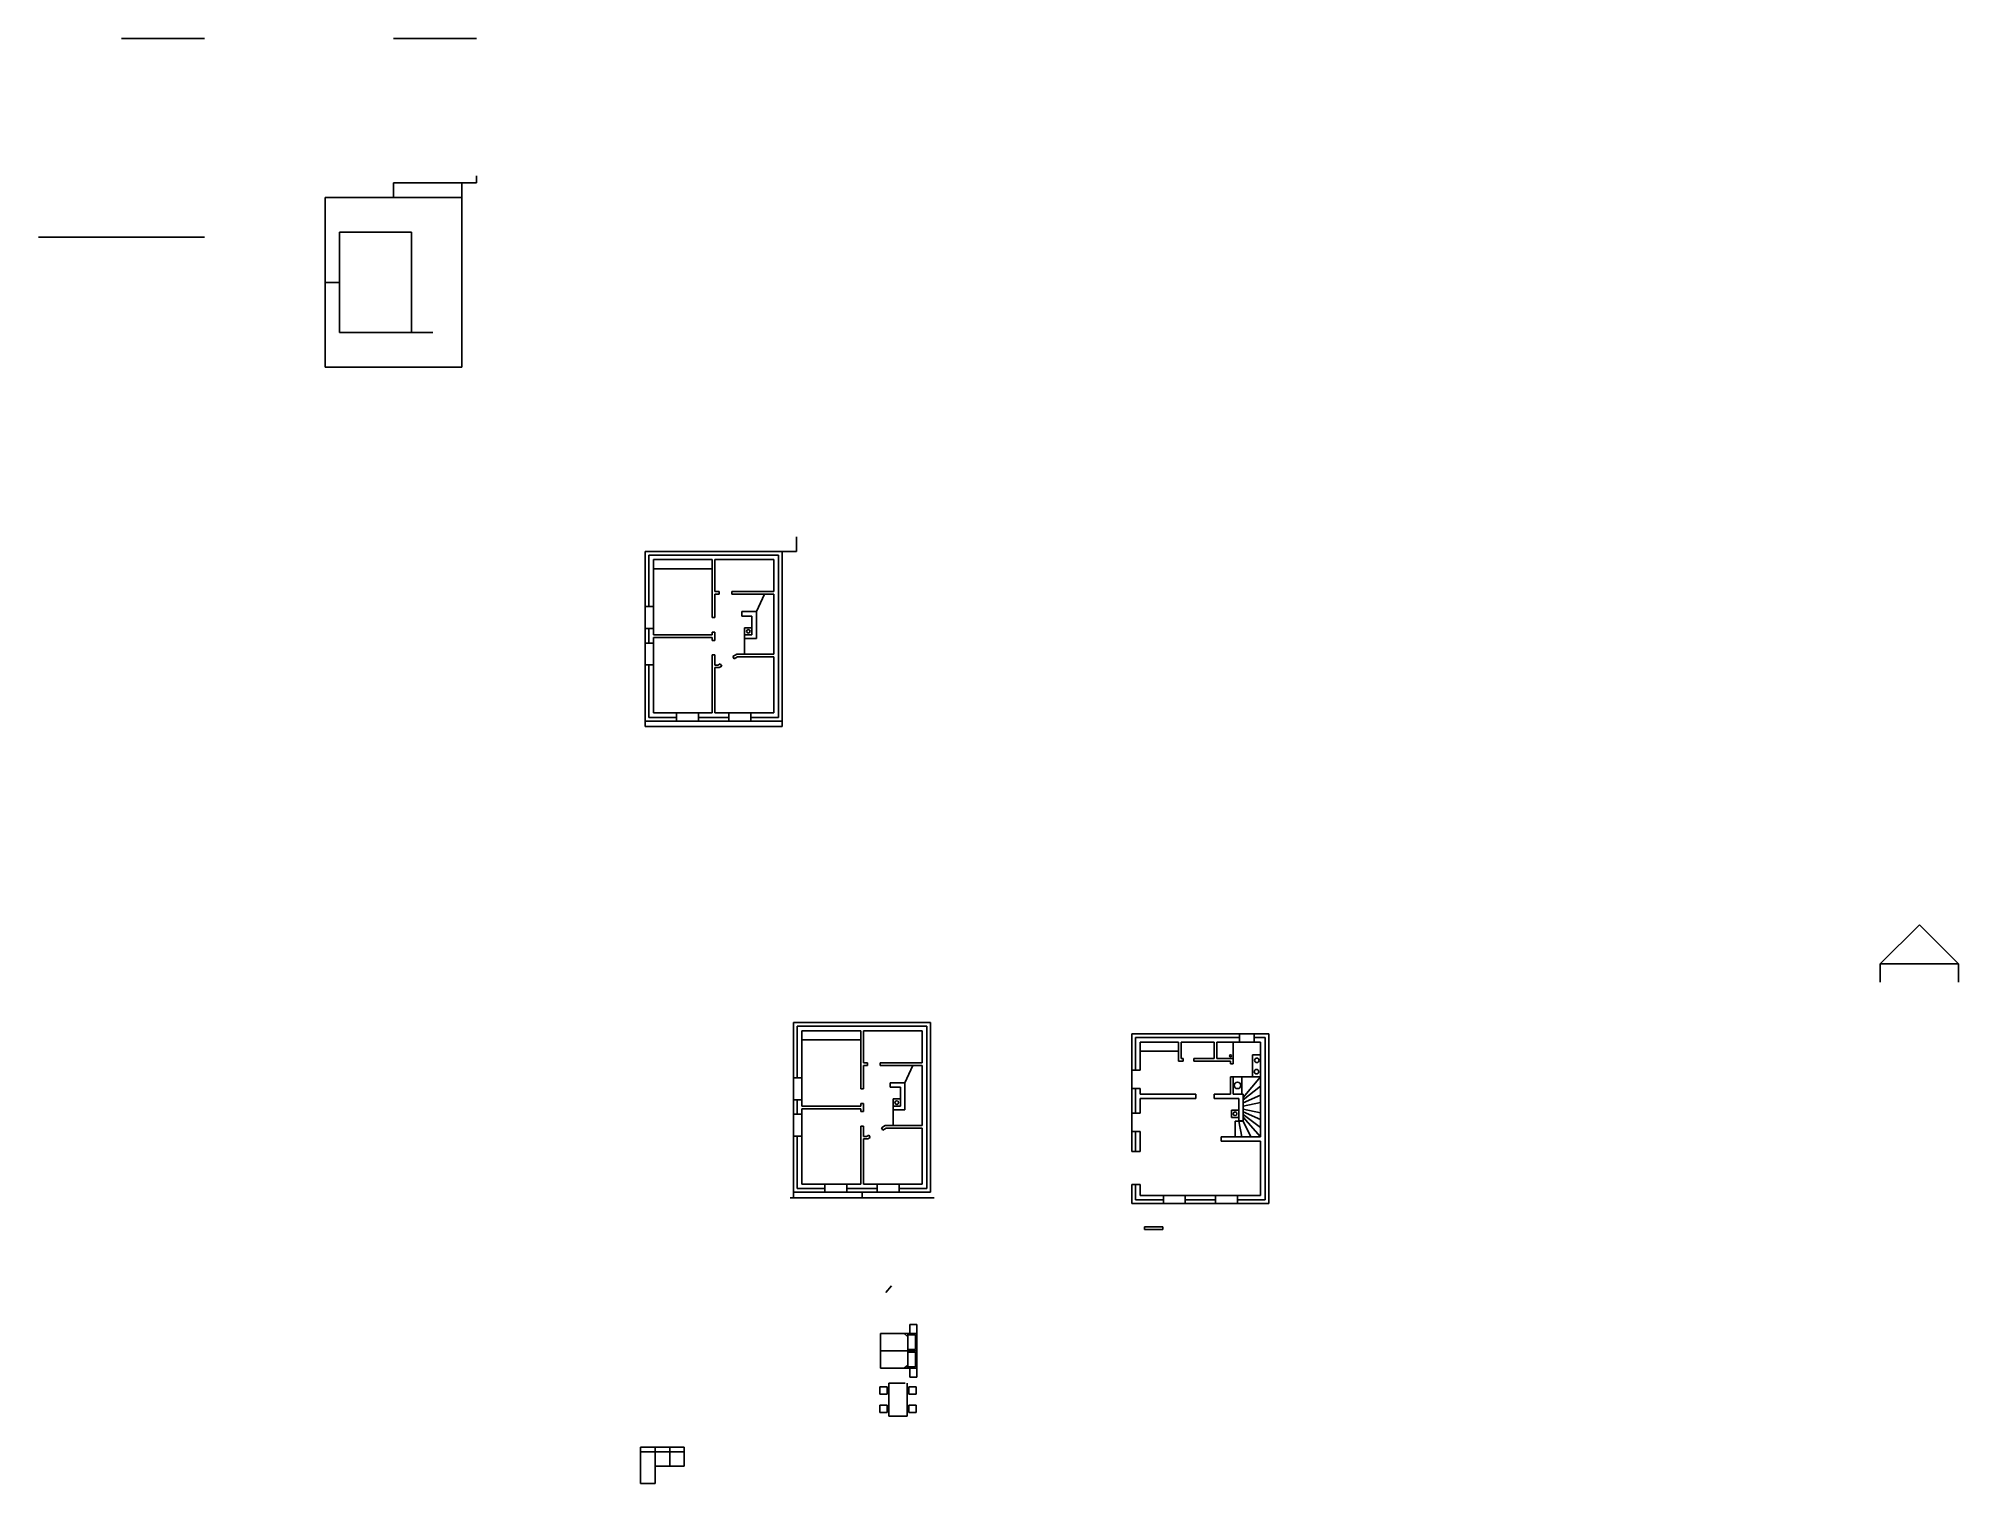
# Model space of a CAD drawing. Header units: inches. Extents: x -3358901 to -3253675, y 582363 to 661586.
import ezdxf

# ---------------------------------------------------------------- set-up
doc = ezdxf.new("R2010")
doc.units = ezdxf.units.IN
doc.header["$MEASUREMENT"] = 0

msp = doc.modelspace()

# ---------------------------------------------------------------- linework, layer by layer
at = {"extrusion": (0, -1, 6.12323e-17)}
for p, q in [((-3349801, 661586, 2975), (-3354351, 661586, 7525)), ((-3354351, 661586, 7925), (-3349801, 661586, 3375)), ((-3334895, 661586, 2975), (-3339445, 661586, 7525)), ((-3339445, 661586, 7525), (-3339445, 661586, 7925)), ((-3339445, 661586, 7925), (-3334895, 661586, 3375))]:
    msp.add_line(p, q, dxfattribs=at)
for p, q in [((-3339445, 652861, 0), (-3339445, 653661, 0)), ((-3339445, 653661, 0), (-3335695, 653661, 0)), ((-3335695, 652861, 0), (-3335695, 653661, 0)), ((-3335695, 653661, 0), (-3335695, 652861, 0)), ((-3335695, 653661, 0), (-3334895, 653661, 0)), ((-3334895, 653661, 0), (-3334895, 654061, 0)), ((-3335695, 652861, 0), (-3343195, 652861, 0)), ((-3343195, 652861, 0), (-3343195, 643561, 0)), ((-3335695, 652861, 0), (-3335695, 643561, 0)), ((-3358901, 650686, 2975), (-3349801, 650686, 2975)), ((-3342395, 645461, 0), (-3342395, 650961, 0)), ((-3342395, 650961, 0), (-3338457, 650961, 0)), ((-3338457, 650961, 0), (-3338457, 645461, 0)), ((-3343195, 648211, 0), (-3342395, 648211, 0)), ((-3342395, 648211, 0), (-3342395, 645461, 0)), ((-3342395, 645461, 0), (-3337278, 645461, 0)), ((-3335695, 643561, 0), (-3343195, 643561, 0)), ((-3325649, 630438, 0), (-3325649, 633463, 0)), ((-3325649, 624163, 0), (-3325649, 633463, 0)), ((-3324539, 633463, 0), (-3325649, 633463, 0)), ((-3323449, 633463, 0), (-3324539, 633463, 0)), ((-3318949, 633463, 0), (-3323449, 633463, 0)), ((-3321849, 633463, 0), (-3322549, 633463, 0)), ((-3320849, 633463, 0), (-3321849, 633463, 0)), ((-3320849, 633463, 0), (-3319749, 633463, 0)), ((-3318949, 633463, 0), (-3318149, 633463, 0)), ((-3318149, 624163, 0), (-3318149, 633463, 0)), ((-3318149, 633463, 2400), (-3317349, 633463, 2400)), ((-3317349, 633463, 2400), (-3317349, 634263, 2400)), ((-3325449, 633263, 0), (-3325449, 630438, 0)), ((-3324339, 633263, 0), (-3325449, 633263, 0)), ((-3325199, 630438, 0), (-3325199, 633013, 0)), ((-3325199, 633013, 0), (-3324089, 633013, 0)), ((-3321974, 632513, 0), (-3325199, 632513, 0)), ((-3324339, 633263, 0), (-3323449, 633263, 0)), ((-3321974, 633013, 0), (-3324089, 633013, 0)), ((-3323449, 633263, 0), (-3318949, 633263, 0)), ((-3321849, 633263, 0), (-3322549, 633263, 0)), ((-3321974, 630638, 0), (-3321974, 633013, 0)), ((-3321974, 633013, 0), (-3321974, 632513, 0)), ((-3320849, 633263, 0), (-3321849, 633263, 0)), ((-3321419, 633013, 0), (-3321824, 633013, 0)), ((-3321824, 631268, 0), (-3321824, 633013, 0)), ((-3321419, 633013, 0), (-3321269, 633013, 0)), ((-3318599, 633013, 0), (-3321269, 633013, 0)), ((-3319749, 633263, 0), (-3320849, 633263, 0)), ((-3318349, 633263, 0), (-3318949, 633263, 0)), ((-3318349, 633263, 0), (-3318949, 633263, 0)), ((-3318599, 633013, 0), (-3318599, 631268, 0)), ((-3318349, 624363, 0), (-3318349, 633263, 0)), ((-3325199, 630438, 0), (-3325649, 630438, 0)), ((-3325199, 631013, 0), (-3325199, 630913, 0)), ((-3325199, 630438, 0), (-3325199, 629038, 0)), ((-3321974, 630638, 0), (-3321974, 629838, 0)), ((-3321604, 631268, 0), (-3321824, 631268, 0)), ((-3321824, 630988, 0), (-3321824, 631118, 0)), ((-3321604, 631118, 0), (-3321824, 631118, 0)), ((-3321824, 630988, 0), (-3321824, 630838, 0)), ((-3321824, 630638, 0), (-3321824, 630838, 0)), ((-3321824, 630638, 0), (-3321824, 630838, 0)), ((-3321824, 629838, 0), (-3321824, 630638, 0)), ((-3321604, 631118, 0), (-3321604, 631268, 0)), ((-3320904, 631268, 0), (-3320449, 631268, 0)), ((-3320904, 631268, 0), (-3320904, 631118, 0)), ((-3320449, 631118, 0), (-3320904, 631118, 0)), ((-3320249, 631268, 0), (-3320449, 631268, 0)), ((-3320249, 631118, 0), (-3320449, 631118, 0)), ((-3320249, 631268, 0), (-3318599, 631268, 0)), ((-3320249, 631118, 0), (-3320099, 631118, 0)), ((-3320099, 631118, 0), (-3318599, 631118, 0)), ((-3318599, 631118, 0), (-3319899, 631118, 0)), ((-3319549, 630168, 0), (-3319118, 631118, 0)), ((-3318599, 631118, 0), (-3319049, 631118, 0)), ((-3318599, 631118, 0), (-3318599, 627828, 0)), ((-3321974, 629838, 0), (-3321824, 629838, 0)), ((-3320349, 630168, 0), (-3320249, 630168, 0)), ((-3320349, 629918, 0), (-3320349, 630168, 0)), ((-3320249, 629918, 0), (-3320349, 629918, 0)), ((-3320099, 630168, 0), (-3320249, 630168, 0)), ((-3320249, 629918, 0), (-3319799, 629918, 0)), ((-3320199, 628883, 0), (-3320199, 629283, 0)), ((-3320199, 629283, 0), (-3319799, 629283, 0)), ((-3320099, 630168, 0), (-3319699, 630168, 0)), ((-3319799, 628883, 0), (-3319799, 629918, 0)), ((-3319799, 629283, 0), (-3319799, 629301, 0)), ((-3319699, 630168, 0), (-3319549, 630168, 0)), ((-3319549, 628683, 0), (-3319549, 630168, 0)), ((-3325649, 629038, 0), (-3325649, 629238, 0)), ((-3325649, 629238, 0), (-3325649, 628888, 0)), ((-3325199, 629238, 0), (-3325649, 629238, 0)), ((-3325649, 628688, 0), (-3325649, 629038, 0)), ((-3325199, 628438, 0), (-3325649, 628438, 0)), ((-3325449, 628888, 0), (-3325449, 629238, 0)), ((-3325449, 629238, 0), (-3325199, 629238, 0)), ((-3325449, 629038, 0), (-3325449, 628688, 0)), ((-3325449, 628688, 0), (-3325449, 628438, 0)), ((-3325199, 629038, 0), (-3325199, 629238, 0)), ((-3325199, 629138, 0), (-3325199, 629238, 0)), ((-3325199, 628888, 0), (-3325199, 629188, 0)), ((-3325199, 629038, 0), (-3325199, 629138, 0)), ((-3325199, 629038, 0), (-3325199, 628888, 0)), ((-3325199, 628888, 0), (-3323016, 628888, 0)), ((-3321974, 628738, 0), (-3325199, 628738, 0)), ((-3325199, 628738, 0), (-3325199, 628688, 0)), ((-3325199, 628738, 0), (-3325199, 628438, 0)), ((-3325199, 628438, 0), (-3325199, 627238, 0)), ((-3323016, 628888, 0), (-3321974, 628888, 0)), ((-3321974, 628888, 0), (-3321974, 629038, 0)), ((-3321974, 629038, 0), (-3321824, 629038, 0)), ((-3321974, 628738, 0), (-3321974, 628638, 0)), ((-3321974, 628638, 0), (-3321974, 628588, 0)), ((-3321974, 628588, 0), (-3321824, 628588, 0)), ((-3321824, 628869, 0), (-3321824, 629038, 0)), ((-3321824, 628888, 0), (-3321824, 628788, 0)), ((-3321824, 628588, 0), (-3321824, 628788, 0)), ((-3319799, 628883, 0), (-3320199, 628883, 0)), ((-3320199, 628683, 0), (-3320199, 628883, 0)), ((-3319799, 628683, 0), (-3320199, 628683, 0)), ((-3320199, 628683, 0), (-3320199, 627828, 0)), ((-3319799, 628683, 0), (-3319999, 628683, 0)), ((-3319549, 628683, 0), (-3319799, 628683, 0)), ((-3325649, 624163, 0), (-3325649, 627488, 0)), ((-3325199, 627238, 0), (-3325649, 627238, 0)), ((-3325449, 627238, 0), (-3325449, 624363, 0)), ((-3325199, 627488, 0), (-3325199, 624613, 0)), ((-3321974, 627788, 0), (-3321974, 624613, 0)), ((-3321824, 627788, 0), (-3321974, 627788, 0)), ((-3321824, 627788, 0), (-3321824, 627588, 0)), ((-3321824, 627228, 0), (-3321824, 627688, 0)), ((-3321663, 627228, 0), (-3321824, 627228, 0)), ((-3321533, 627303, 0), (-3321663, 627228, 0)), ((-3321458, 627173, 0), (-3321588, 627098, 0)), ((-3321458, 627173, 0), (-3321533, 627303, 0)), ((-3320841, 627703, 0), (-3320624, 627828, 0)), ((-3320624, 627828, 0), (-3320841, 627703, 0)), ((-3320841, 627703, 0), (-3320766, 627573, 0)), ((-3320766, 627573, 0), (-3320584, 627678, 0)), ((-3320584, 627678, 0), (-3320766, 627573, 0)), ((-3320624, 627828, 0), (-3318599, 627828, 0)), ((-3320584, 627678, 0), (-3318599, 627678, 0)), ((-3318599, 627578, 0), (-3318599, 627678, 0)), ((-3318599, 624613, 0), (-3318599, 627578, 0)), ((-3321824, 624613, 0), (-3321824, 627098, 0)), ((-3321588, 627098, 0), (-3321824, 627098, 0)), ((-3318599, 624613, 0), (-3318599, 626513, 0)), ((-3318599, 625213, 0), (-3318599, 625813, 0)), ((-3325649, 624163, 0), (-3324259, 624163, 0)), ((-3319259, 624163, 0), (-3325649, 624163, 0)), ((-3325649, 624163, 600), (-3325649, 623863, 600)), ((-3325449, 624363, 0), (-3323929, 624363, 0)), ((-3325199, 624713, 0), (-3325199, 624613, 0)), ((-3325199, 624613, 0), (-3324259, 624613, 0)), ((-3325199, 624613, 0), (-3322529, 624613, 0)), ((-3324849, 624163, 0), (-3324449, 624163, 0)), ((-3324449, 624613, 0), (-3323929, 624613, 0)), ((-3324449, 624613, 0), (-3323929, 624613, 0)), ((-3324449, 624163, 0), (-3323929, 624163, 0)), ((-3323929, 624163, 0), (-3323929, 624613, 0)), ((-3322529, 624613, 0), (-3323929, 624613, 0)), ((-3321974, 624613, 0), (-3323754, 624613, 0)), ((-3321974, 624613, 0), (-3323149, 624613, 0)), ((-3321069, 624163, 0), (-3323149, 624163, 0)), ((-3322529, 624613, 0), (-3322729, 624613, 0)), ((-3322729, 624613, 0), (-3322529, 624613, 0)), ((-3322529, 624613, 0), (-3322729, 624613, 0)), ((-3322729, 624613, 0), (-3322729, 624163, 0)), ((-3322729, 624363, 0), (-3321069, 624363, 0)), ((-3322349, 624163, 0), (-3322729, 624163, 0)), ((-3322529, 624613, 0), (-3322349, 624613, 0)), ((-3322349, 624613, 0), (-3322379, 624613, 0)), ((-3318949, 624613, 0), (-3321824, 624613, 0)), ((-3321449, 624163, 0), (-3321069, 624163, 0)), ((-3321069, 624613, 0), (-3321069, 624163, 0)), ((-3319869, 624163, 0), (-3319869, 624613, 0)), ((-3318349, 624363, 0), (-3319869, 624363, 0)), ((-3319349, 624163, 0), (-3319869, 624163, 0)), ((-3318949, 624163, 0), (-3319349, 624163, 0)), ((-3318599, 624613, 0), (-3319299, 624613, 0)), ((-3319299, 624613, 0), (-3318599, 624613, 0)), ((-3318949, 624613, 0), (-3318599, 624613, 0)), ((-3318949, 624363, 0), (-3318349, 624363, 0)), ((-3318949, 624163, 0), (-3318149, 624163, 0)), ((-3318349, 624363, 0), (-3318599, 624363, 0)), ((-3318149, 624163, 0), (-3318349, 624163, 0)), ((-3325649, 623863, 600), (-3318149, 623863, 600)), ((-3257975, 610848, 2400), (-3255825, 612998, 2400)), ((-3253675, 610848, 2400), (-3255825, 612998, 2400)), ((-3257975, 609848, 2400), (-3257975, 610848, 2400)), ((-3253675, 610848, 2400), (-3257975, 610848, 2400)), ((-3253675, 609848, 2400), (-3253675, 610848, 2400)), ((-3317516, 604607, 0), (-3317516, 607632, 0)), ((-3317516, 598332, 0), (-3317516, 607632, 0)), ((-3316406, 607632, 0), (-3317516, 607632, 0)), ((-3317316, 607432, 0), (-3317316, 604607, 0)), ((-3316206, 607432, 0), (-3317316, 607432, 0)), ((-3317066, 604607, 0), (-3317066, 607182, 0)), ((-3317066, 607182, 0), (-3315956, 607182, 0)), ((-3315316, 607632, 0), (-3316406, 607632, 0)), ((-3316206, 607432, 0), (-3315316, 607432, 0)), ((-3313841, 607182, 0), (-3315956, 607182, 0)), ((-3310816, 607632, 0), (-3315316, 607632, 0)), ((-3315316, 607432, 0), (-3310816, 607432, 0)), ((-3313716, 607632, 0), (-3314416, 607632, 0)), ((-3313716, 607432, 0), (-3314416, 607432, 0)), ((-3313841, 604807, 0), (-3313841, 607182, 0)), ((-3313841, 607182, 0), (-3313841, 606682, 0)), ((-3312716, 607632, 0), (-3313716, 607632, 0)), ((-3312716, 607432, 0), (-3313716, 607432, 0)), ((-3313286, 607182, 0), (-3313691, 607182, 0)), ((-3313691, 605437, 0), (-3313691, 607182, 0)), ((-3313286, 607182, 0), (-3313136, 607182, 0)), ((-3310466, 607182, 0), (-3313136, 607182, 0)), ((-3312716, 607632, 0), (-3311616, 607632, 0)), ((-3311616, 607432, 0), (-3312716, 607432, 0)), ((-3310816, 607632, 0), (-3310016, 607632, 0)), ((-3310216, 607432, 0), (-3310816, 607432, 0)), ((-3310216, 607432, 0), (-3310816, 607432, 0)), ((-3310466, 607182, 0), (-3310466, 605437, 0)), ((-3310216, 598532, 0), (-3310216, 607432, 0)), ((-3310016, 598332, 0), (-3310016, 607632, 0)), ((-3313841, 606682, 0), (-3317066, 606682, 0)), ((-3298975, 607015, 0), (-3298225, 607015, 0)), ((-3298975, 607015, 0), (-3298975, 606120, 0)), ((-3298975, 607015, 0), (-3298975, 606120, 0)), ((-3297865, 607015, 0), (-3298975, 607015, 0)), ((-3298975, 604920, 0), (-3298975, 607015, 0)), ((-3298775, 606815, 0), (-3298775, 605020, 0)), ((-3298775, 606815, 0), (-3298225, 606815, 0)), ((-3298525, 606565, 0), (-3298525, 605020, 0)), ((-3298525, 606565, 0), (-3298225, 606565, 0)), ((-3298525, 606565, 0), (-3298525, 606265, 0)), ((-3298225, 607015, 0), (-3297115, 607015, 0)), ((-3298225, 606815, 0), (-3297115, 606815, 0)), ((-3297115, 606565, 0), (-3298225, 606565, 0)), ((-3296215, 607015, 0), (-3297115, 607015, 0)), ((-3296215, 606815, 0), (-3297115, 606815, 0)), ((-3297115, 606565, 0), (-3296425, 606565, 0)), ((-3296425, 606565, 0), (-3296425, 605665, 0)), ((-3296425, 606565, 0), (-3296425, 606065, 0)), ((-3296275, 605665, 0), (-3296275, 606565, 0)), ((-3295875, 606565, 0), (-3296275, 606565, 0)), ((-3295175, 607015, 0), (-3296215, 607015, 0)), ((-3295175, 606815, 0), (-3296215, 606815, 0)), ((-3295875, 606565, 0), (-3295825, 606565, 0)), ((-3295825, 606565, 0), (-3295675, 606565, 0)), ((-3295675, 606565, 0), (-3295525, 606565, 0)), ((-3295525, 606565, 0), (-3295375, 606565, 0)), ((-3295375, 606565, 0), (-3295175, 606565, 0)), ((-3294175, 607015, 0), (-3295175, 607015, 0)), ((-3294175, 606815, 0), (-3295175, 606815, 0)), ((-3294475, 606565, 0), (-3295175, 606565, 0)), ((-3294475, 606565, 0), (-3294475, 605665, 0)), ((-3294175, 606565, 0), (-3294325, 606565, 0)), ((-3294325, 605665, 0), (-3294325, 606565, 0)), ((-3294175, 607015, 0), (-3293075, 607015, 0)), ((-3293075, 606815, 0), (-3294175, 606815, 0)), ((-3293075, 606565, 0), (-3294175, 606565, 0)), ((-3293575, 606565, 0), (-3293425, 606565, 0)), ((-3293075, 606565, 0), (-3293475, 606565, 0)), ((-3293425, 605665, 0), (-3293425, 606565, 0)), ((-3293075, 606565, 0), (-3293075, 607015, 0)), ((-3293075, 607015, 0), (-3292275, 607015, 0)), ((-3293075, 606565, 0), (-3293075, 607015, 0)), ((-3292275, 606565, 0), (-3293075, 606565, 0)), ((-3292275, 607015, 0), (-3291475, 607015, 0)), ((-3292275, 606565, 0), (-3292275, 607015, 0)), ((-3292275, 607015, 0), (-3292275, 606565, 0)), ((-3291675, 606815, 0), (-3292275, 606815, 0)), ((-3291675, 606815, 0), (-3292275, 606815, 0)), ((-3292275, 606815, 0), (-3292275, 606565, 0)), ((-3291925, 606565, 0), (-3292275, 606565, 0)), ((-3291925, 601380, 0), (-3291925, 606565, 0)), ((-3291925, 606565, 0), (-3291925, 601380, 0)), ((-3291675, 597915, 0), (-3291675, 606815, 0)), ((-3291475, 597715, 0), (-3291475, 607015, 0)), ((-3317066, 605182, 0), (-3317066, 605082, 0)), ((-3313471, 605437, 0), (-3313691, 605437, 0)), ((-3313691, 605157, 0), (-3313691, 605287, 0)), ((-3313471, 605287, 0), (-3313691, 605287, 0)), ((-3313691, 605157, 0), (-3313691, 605007, 0)), ((-3313471, 605287, 0), (-3313471, 605437, 0)), ((-3312771, 605437, 0), (-3312316, 605437, 0)), ((-3312771, 605437, 0), (-3312771, 605287, 0)), ((-3312316, 605287, 0), (-3312771, 605287, 0)), ((-3312116, 605437, 0), (-3312316, 605437, 0)), ((-3312116, 605287, 0), (-3312316, 605287, 0)), ((-3312116, 605437, 0), (-3310466, 605437, 0)), ((-3312116, 605287, 0), (-3311966, 605287, 0)), ((-3311966, 605287, 0), (-3310466, 605287, 0)), ((-3310466, 605287, 0), (-3311766, 605287, 0)), ((-3311416, 604337, 0), (-3310985, 605287, 0)), ((-3310466, 605287, 0), (-3310916, 605287, 0)), ((-3310466, 605287, 0), (-3310466, 601997, 0)), ((-3296425, 606065, 0), (-3298525, 606065, 0)), ((-3296425, 605665, 0), (-3296425, 605515, 0)), ((-3296175, 605515, 0), (-3296425, 605515, 0)), ((-3296275, 605665, 0), (-3296175, 605665, 0)), ((-3296175, 605665, 0), (-3296175, 605515, 0)), ((-3295575, 605515, 0), (-3295575, 605665, 0)), ((-3295575, 605665, 0), (-3294775, 605665, 0)), ((-3294775, 605515, 0), (-3295575, 605515, 0)), ((-3294775, 605665, 0), (-3294575, 605665, 0)), ((-3294575, 605515, 0), (-3294775, 605515, 0)), ((-3294575, 605665, 0), (-3294475, 605665, 0)), ((-3294475, 605515, 0), (-3294575, 605515, 0)), ((-3293575, 605515, 0), (-3294475, 605515, 0)), ((-3293425, 605665, 0), (-3294325, 605665, 0)), ((-3294325, 605665, 0), (-3293425, 605665, 0)), ((-3293425, 605665, 0), (-3293575, 605665, 0)), ((-3293575, 605370, 0), (-3293575, 605515, 0)), ((-3293575, 605370, 0), (-3293425, 605370, 0)), ((-3293425, 605370, 0), (-3293425, 605665, 0)), ((-3292375, 605470, 0), (-3292375, 605870, 0)), ((-3292375, 605870, 0), (-3291925, 605870, 0)), ((-3292375, 604670, 0), (-3292375, 605470, 0)), ((-3317066, 604607, 0), (-3317516, 604607, 0)), ((-3317066, 604607, 0), (-3317066, 603207, 0)), ((-3313841, 604807, 0), (-3313841, 604007, 0)), ((-3313841, 604007, 0), (-3313691, 604007, 0)), ((-3313691, 604807, 0), (-3313691, 605007, 0)), ((-3313691, 604807, 0), (-3313691, 605007, 0)), ((-3313691, 604007, 0), (-3313691, 604807, 0)), ((-3312216, 604337, 0), (-3312116, 604337, 0)), ((-3312216, 604087, 0), (-3312216, 604337, 0)), ((-3312116, 604087, 0), (-3312216, 604087, 0)), ((-3311966, 604337, 0), (-3312116, 604337, 0)), ((-3312116, 604087, 0), (-3311666, 604087, 0)), ((-3311966, 604337, 0), (-3311566, 604337, 0)), ((-3311666, 603052, 0), (-3311666, 604087, 0)), ((-3311566, 604337, 0), (-3311416, 604337, 0)), ((-3311416, 602852, 0), (-3311416, 604337, 0)), ((-3298975, 604020, 0), (-3298975, 605020, 0)), ((-3298975, 605020, 0), (-3298525, 605020, 0)), ((-3298975, 604020, 0), (-3298525, 604020, 0)), ((-3298525, 604020, 0), (-3298975, 604020, 0)), ((-3298975, 602670, 0), (-3298975, 604020, 0)), ((-3298775, 604020, 0), (-3298775, 602670, 0)), ((-3298525, 603720, 0), (-3298525, 604020, 0)), ((-3298525, 604020, 0), (-3298525, 603720, 0)), ((-3293575, 603720, 0), (-3293575, 604670, 0)), ((-3293575, 604670, 0), (-3293425, 604670, 0)), ((-3293425, 603720, 0), (-3293425, 604670, 0)), ((-3293425, 604670, 0), (-3291925, 604670, 0)), ((-3292950, 603720, 0), (-3292950, 604670, 0)), ((-3291925, 604670, 0), (-3292875, 603533, 0)), ((-3291925, 604143, 0), (-3292875, 603393, 0)), ((-3291925, 604670, 0), (-3292375, 604670, 0)), ((-3317516, 603207, 0), (-3317516, 603407, 0)), ((-3317516, 603407, 0), (-3317516, 603057, 0)), ((-3317066, 603407, 0), (-3317516, 603407, 0)), ((-3317516, 602857, 0), (-3317516, 603207, 0)), ((-3317316, 603057, 0), (-3317316, 603407, 0)), ((-3317316, 603407, 0), (-3317066, 603407, 0)), ((-3317316, 603207, 0), (-3317316, 602857, 0)), ((-3317066, 603207, 0), (-3317066, 603407, 0)), ((-3317066, 603307, 0), (-3317066, 603407, 0)), ((-3317066, 603057, 0), (-3317066, 603357, 0)), ((-3317066, 603207, 0), (-3317066, 603307, 0)), ((-3317066, 603207, 0), (-3317066, 603057, 0)), ((-3317066, 603057, 0), (-3314883, 603057, 0)), ((-3314883, 603057, 0), (-3313841, 603057, 0)), ((-3313841, 603057, 0), (-3313841, 603207, 0)), ((-3313841, 603207, 0), (-3313691, 603207, 0)), ((-3313691, 603038, 0), (-3313691, 603207, 0)), ((-3313691, 603057, 0), (-3313691, 602957, 0)), ((-3313691, 602757, 0), (-3313691, 602957, 0)), ((-3312066, 603052, 0), (-3312066, 603452, 0)), ((-3312066, 603452, 0), (-3311666, 603452, 0)), ((-3311666, 603052, 0), (-3312066, 603052, 0)), ((-3312066, 602852, 0), (-3312066, 603052, 0)), ((-3311666, 603452, 0), (-3311666, 603470, 0)), ((-3295575, 603720, 0), (-3298525, 603720, 0)), ((-3298525, 603470, 0), (-3298525, 602670, 0)), ((-3297415, 603470, 0), (-3298525, 603470, 0)), ((-3297415, 603470, 0), (-3295475, 603470, 0)), ((-3295575, 603720, 0), (-3295475, 603720, 0)), ((-3295575, 603470, 0), (-3295475, 603470, 0)), ((-3295475, 603470, 0), (-3295475, 603720, 0)), ((-3294475, 603470, 0), (-3294475, 603720, 0)), ((-3293575, 603720, 0), (-3294475, 603720, 0)), ((-3293675, 603470, 0), (-3294475, 603470, 0)), ((-3293575, 603470, 0), (-3293675, 603470, 0)), ((-3293575, 603470, 0), (-3293125, 603470, 0)), ((-3293425, 603720, 0), (-3293025, 603720, 0)), ((-3293125, 603470, 0), (-3293125, 602235, 0)), ((-3293025, 603720, 0), (-3292875, 603720, 0)), ((-3292875, 602235, 0), (-3292875, 603720, 0)), ((-3291925, 603648, 0), (-3292875, 603228, 0)), ((-3292875, 603057, 0), (-3291925, 603258, 0)), ((-3317066, 602607, 0), (-3317516, 602607, 0)), ((-3317316, 602857, 0), (-3317316, 602607, 0)), ((-3313841, 602907, 0), (-3317066, 602907, 0)), ((-3317066, 602907, 0), (-3317066, 602857, 0)), ((-3317066, 602907, 0), (-3317066, 602607, 0)), ((-3317066, 602607, 0), (-3317066, 601407, 0)), ((-3313841, 602907, 0), (-3313841, 602807, 0)), ((-3313841, 602807, 0), (-3313841, 602757, 0)), ((-3313841, 602757, 0), (-3313691, 602757, 0)), ((-3313841, 601957, 0), (-3313841, 598782, 0)), ((-3313691, 601957, 0), (-3313841, 601957, 0)), ((-3313691, 601957, 0), (-3313691, 601757, 0)), ((-3312708, 601872, 0), (-3312491, 601997, 0)), ((-3312491, 601997, 0), (-3312708, 601872, 0)), ((-3312491, 601997, 0), (-3310466, 601997, 0)), ((-3311666, 602852, 0), (-3312066, 602852, 0)), ((-3312066, 602852, 0), (-3312066, 601997, 0)), ((-3311666, 602852, 0), (-3311866, 602852, 0)), ((-3311416, 602852, 0), (-3311666, 602852, 0)), ((-3298525, 602670, 0), (-3298975, 602670, 0)), ((-3298975, 602670, 0), (-3298975, 602670, 0)), ((-3298975, 602670, 0), (-3298975, 601670, 0)), ((-3298525, 602770, 0), (-3298525, 602670, 0)), ((-3293525, 602435, 0), (-3293525, 602835, 0)), ((-3293525, 602835, 0), (-3293125, 602835, 0)), ((-3293125, 602435, 0), (-3293525, 602435, 0)), ((-3293125, 602235, 0), (-3293325, 602235, 0)), ((-3293325, 602235, 0), (-3293325, 601380, 0)), ((-3293125, 602835, 0), (-3293125, 602853, 0)), ((-3293125, 602235, 0), (-3293125, 602435, 0)), ((-3293125, 602235, 0), (-3293125, 602245, 0)), ((-3293125, 602245, 0), (-3292875, 602245, 0)), ((-3292875, 602235, 0), (-3293125, 602235, 0)), ((-3293125, 602235, 0), (-3292951, 601380, 0)), ((-3292875, 602898, 0), (-3291925, 602697, 0)), ((-3291925, 602316, 0), (-3292875, 602751, 0)), ((-3291925, 601884, 0), (-3292875, 602604, 0)), ((-3292875, 602459, 0), (-3291925, 601380, 0)), ((-3292875, 602235, 0), (-3292458, 601380, 0)), ((-3317516, 598332, 0), (-3317516, 601657, 0)), ((-3317066, 601407, 0), (-3317516, 601407, 0)), ((-3317316, 601407, 0), (-3317316, 598532, 0)), ((-3317066, 601657, 0), (-3317066, 598782, 0)), ((-3313691, 601397, 0), (-3313691, 601857, 0)), ((-3313530, 601397, 0), (-3313691, 601397, 0)), ((-3313691, 598782, 0), (-3313691, 601267, 0)), ((-3313455, 601267, 0), (-3313691, 601267, 0)), ((-3313400, 601472, 0), (-3313530, 601397, 0)), ((-3313325, 601342, 0), (-3313455, 601267, 0)), ((-3313325, 601342, 0), (-3313400, 601472, 0)), ((-3312708, 601872, 0), (-3312633, 601742, 0)), ((-3312633, 601742, 0), (-3312451, 601847, 0)), ((-3312451, 601847, 0), (-3312633, 601742, 0)), ((-3312451, 601847, 0), (-3310466, 601847, 0)), ((-3310466, 601747, 0), (-3310466, 601847, 0)), ((-3310466, 598782, 0), (-3310466, 601747, 0)), ((-3298975, 600765, 0), (-3298975, 601770, 0)), ((-3298975, 601670, 0), (-3298525, 601670, 0)), ((-3298775, 601670, 0), (-3298775, 600765, 0)), ((-3298525, 601670, 0), (-3298525, 600565, 0)), ((-3294077, 601130, 0), (-3294077, 601380, 0)), ((-3294077, 601380, 0), (-3293977, 601380, 0)), ((-3293977, 601130, 0), (-3294077, 601130, 0)), ((-3291925, 601380, 0), (-3293977, 601380, 0)), ((-3293977, 601130, 0), (-3291925, 601130, 0)), ((-3291925, 598165, 0), (-3291925, 601130, 0)), ((-3310466, 598782, 0), (-3310466, 600682, 0)), ((-3310466, 599382, 0), (-3310466, 599982, 0)), ((-3298975, 600765, 0), (-3298975, 600565, 0)), ((-3298975, 600565, 0), (-3298525, 600565, 0)), ((-3298775, 600765, 0), (-3298775, 600565, 0)), ((-3317066, 598882, 0), (-3317066, 598782, 0)), ((-3317066, 598782, 0), (-3316126, 598782, 0)), ((-3317066, 598782, 0), (-3314396, 598782, 0)), ((-3316316, 598782, 0), (-3315796, 598782, 0)), ((-3316316, 598782, 0), (-3315796, 598782, 0)), ((-3315796, 598332, 0), (-3315796, 598782, 0)), ((-3314396, 598782, 0), (-3315796, 598782, 0)), ((-3313841, 598782, 0), (-3315621, 598782, 0)), ((-3313841, 598782, 0), (-3315016, 598782, 0)), ((-3314396, 598782, 0), (-3314596, 598782, 0)), ((-3314596, 598782, 0), (-3314396, 598782, 0)), ((-3314396, 598782, 0), (-3314596, 598782, 0)), ((-3314596, 598782, 0), (-3314596, 598332, 0)), ((-3314396, 598782, 0), (-3314216, 598782, 0)), ((-3314216, 598782, 0), (-3314246, 598782, 0)), ((-3310816, 598782, 0), (-3313691, 598782, 0)), ((-3312936, 598782, 0), (-3312936, 598332, 0)), ((-3311736, 598332, 0), (-3311736, 598782, 0)), ((-3310466, 598782, 0), (-3311166, 598782, 0)), ((-3311166, 598782, 0), (-3310466, 598782, 0)), ((-3310816, 598782, 0), (-3310466, 598782, 0)), ((-3298525, 598765, 0), (-3298975, 598765, 0)), ((-3298975, 598765, 0), (-3298975, 598265, 0)), ((-3298775, 598265, 0), (-3298775, 598765, 0)), ((-3298525, 598165, 0), (-3298525, 598765, 0)), ((-3291925, 598765, 0), (-3291925, 599365, 0)), ((-3317711, 598032, 600), (-3309821, 598032, 600)), ((-3317516, 598332, 0), (-3316126, 598332, 0)), ((-3311126, 598332, 0), (-3317516, 598332, 0)), ((-3317516, 598332, 600), (-3317516, 598032, 600)), ((-3317516, 598032, 600), (-3310016, 598032, 600)), ((-3317316, 598532, 0), (-3315796, 598532, 0)), ((-3316716, 598332, 0), (-3316316, 598332, 0)), ((-3316316, 598332, 0), (-3315796, 598332, 0)), ((-3312936, 598332, 0), (-3315016, 598332, 0)), ((-3314596, 598532, 0), (-3312936, 598532, 0)), ((-3314216, 598332, 0), (-3314596, 598332, 0)), ((-3313766, 598032, 600), (-3313766, 598332, 600)), ((-3313316, 598332, 0), (-3312936, 598332, 0)), ((-3310216, 598532, 0), (-3311736, 598532, 0)), ((-3311216, 598332, 0), (-3311736, 598332, 0)), ((-3310816, 598332, 0), (-3311216, 598332, 0)), ((-3310816, 598532, 0), (-3310216, 598532, 0)), ((-3310816, 598332, 0), (-3310016, 598332, 0)), ((-3310216, 598532, 0), (-3310466, 598532, 0)), ((-3310016, 598332, 0), (-3310216, 598332, 0)), ((-3298975, 597715, 0), (-3298975, 598265, 0)), ((-3298975, 597715, 0), (-3297585, 597715, 0)), ((-3292585, 597715, 0), (-3298975, 597715, 0)), ((-3298775, 598265, 0), (-3298775, 597915, 0)), ((-3298775, 597915, 0), (-3297255, 597915, 0)), ((-3298525, 598265, 0), (-3298525, 598165, 0)), ((-3298525, 598165, 0), (-3298525, 598265, 0)), ((-3298525, 598165, 0), (-3297585, 598165, 0)), ((-3298525, 598165, 0), (-3295855, 598165, 0)), ((-3297775, 598165, 0), (-3297255, 598165, 0)), ((-3297775, 598165, 0), (-3297255, 598165, 0)), ((-3297255, 597715, 0), (-3297255, 598165, 0)), ((-3295855, 598165, 0), (-3297255, 598165, 0)), ((-3295300, 598165, 0), (-3297080, 598165, 0)), ((-3295300, 598165, 0), (-3296475, 598165, 0)), ((-3295855, 598165, 0), (-3296055, 598165, 0)), ((-3296055, 598165, 0), (-3295855, 598165, 0)), ((-3295855, 598165, 0), (-3296055, 598165, 0)), ((-3296055, 598165, 0), (-3296055, 597715, 0)), ((-3296055, 597915, 0), (-3294395, 597915, 0)), ((-3295855, 598165, 0), (-3295675, 598165, 0)), ((-3295675, 598165, 0), (-3295705, 598165, 0)), ((-3295300, 598165, 0), (-3295150, 598165, 0)), ((-3292275, 598165, 0), (-3295150, 598165, 0)), ((-3294775, 597715, 0), (-3293875, 597715, 0)), ((-3294395, 598165, 0), (-3294395, 597715, 0)), ((-3292675, 598165, 0), (-3293875, 598165, 0)), ((-3293875, 597715, 0), (-3292675, 597715, 0)), ((-3292675, 598165, 0), (-3293825, 598165, 0)), ((-3293195, 597715, 0), (-3293195, 598165, 0)), ((-3291675, 597915, 0), (-3293195, 597915, 0)), ((-3292275, 598165, 0), (-3292675, 598165, 0)), ((-3292275, 597715, 0), (-3292675, 597715, 0)), ((-3291925, 598165, 0), (-3292625, 598165, 0)), ((-3292625, 598165, 0), (-3291925, 598165, 0)), ((-3292275, 598165, 0), (-3291925, 598165, 0)), ((-3292275, 597715, 0), (-3291475, 597715, 0)), ((-3291475, 597715, 0), (-3291675, 597715, 0)), ((-3298284, 596437, 0), (-3297284, 596437, 0)), ((-3298284, 596287, 0), (-3298284, 596437, 0)), ((-3297284, 596287, 0), (-3298284, 596287, 0)), ((-3297284, 596437, 0), (-3297284, 596287, 0)), ((-3312466, 592848, -300), (-3312153, 593208, -151)), ((-3310756, 590590, 0), (-3312756, 590590, 0)), ((-3312756, 590590, 0), (-3312756, 588690, 0)), ((-3311256, 590415, 0), (-3311456, 590590, 0)), ((-3311256, 589640, 0), (-3311256, 590590, 0)), ((-3311256, 590590, 0), (-3311256, 588690, 0)), ((-3310836, 590510, 0), (-3311256, 590510, 0)), ((-3310756, 591090, 0), (-3311156, 591090, 0)), ((-3311156, 591090, 0), (-3311156, 590590, 0)), ((-3310836, 589720, 0), (-3310836, 590510, 0)), ((-3310756, 590590, 0), (-3310756, 591090, 0)), ((-3310756, 589290, 0), (-3310756, 590590, 0)), ((-3312756, 589640, 0), (-3310756, 589640, 0)), ((-3310836, 589720, 0), (-3311256, 589720, 0)), ((-3310756, 589640, 0), (-3311256, 589640, 0)), ((-3310836, 589560, 0), (-3311256, 589560, 0)), ((-3310836, 589560, 0), (-3310836, 588770, 0)), ((-3310756, 588690, 0), (-3310756, 589290, 0)), ((-3312756, 588690, 0), (-3310756, 588690, 0)), ((-3311256, 588864, 0), (-3311456, 588690, 0)), ((-3311256, 588690, 0), (-3311256, 588770, 0)), ((-3310836, 588770, 0), (-3311256, 588770, 0)), ((-3311156, 588190, 0), (-3311156, 588690, 0)), ((-3310756, 588690, 0), (-3310756, 588190, 0)), ((-3312797, 587260, 0), (-3312797, 587660, 0)), ((-3312797, 587660, 0), (-3312397, 587660, 0)), ((-3312397, 587260, 0), (-3312797, 587260, 0)), ((-3312397, 587660, 0), (-3312397, 587260, 0)), ((-3311397, 587860, 0), (-3312297, 587860, 0)), ((-3312297, 587860, 0), (-3312297, 586060, 0)), ((-3311297, 586060, 0), (-3311297, 587860, 0)), ((-3311197, 587660, 0), (-3311197, 587260, 0)), ((-3310797, 587660, 0), (-3311197, 587660, 0)), ((-3311197, 587260, 0), (-3310797, 587260, 0)), ((-3310756, 588190, 0), (-3311156, 588190, 0)), ((-3310797, 587260, 0), (-3310797, 587660, 0)), ((-3312397, 586660, 0), (-3312797, 586660, 0)), ((-3312797, 586660, 0), (-3312797, 586260, 0)), ((-3312797, 586260, 0), (-3312397, 586260, 0)), ((-3312397, 586260, 0), (-3312397, 586660, 0)), ((-3311297, 586060, 0), (-3311297, 586260, 0)), ((-3311197, 586260, 0), (-3311197, 586660, 0)), ((-3311197, 586660, 0), (-3310797, 586660, 0)), ((-3310797, 586260, 0), (-3311197, 586260, 0)), ((-3310797, 586660, 0), (-3310797, 586260, 0)), ((-3312297, 586060, 0), (-3311297, 586060, 0)), ((-3325907, 582963, 1000), (-3325907, 584363, 1000)), ((-3325907, 584363, 1000), (-3325907, 582563, 1000)), ((-3323507, 584363, 1000), (-3325907, 584363, 1000)), ((-3325107, 584113, 1000), (-3325907, 584113, 1000)), ((-3325907, 584113, 1000), (-3325107, 584113, 1000)), ((-3325107, 582363, 1000), (-3325107, 584363, 1000)), ((-3325107, 584113, 1000), (-3324307, 584113, 1000)), ((-3324307, 584238, 1000), (-3324307, 584363, 1000)), ((-3324307, 584238, 1000), (-3324307, 583313, 1000)), ((-3323507, 584113, 1000), (-3324307, 584113, 1000)), ((-3323507, 584363, 1000), (-3323507, 584113, 1000)), ((-3323507, 584113, 1000), (-3323507, 583313, 1000)), ((-3323507, 583313, 1000), (-3325107, 583313, 1000)), ((-3325907, 582563, 1000), (-3325907, 582363, 1000)), ((-3325907, 582363, 1000), (-3325307, 582363, 1000)), ((-3325307, 582363, 1000), (-3325107, 582363, 1000))]:
    msp.add_line(p, q)
at = {"extrusion": (0, -1, 0)}
for p, q in [((-3325649, 624163, 2400), (-3318149, 624163, 2400)), ((-3323929, 624163, 600), (-3325649, 624163, 600)), ((-3318149, 624163, 2400), (-3318149, 623863, 2400)), ((-3315796, 598332, 600), (-3317516, 598332, 600))]:
    msp.add_line(p, q, dxfattribs=at)
for centre, radius in [((-3319999, 629083, 0), 100), ((-3293568, 605813, 0), 53.4), ((-3292149, 604943, 0), 123), ((-3292135, 605567, 0), 124), ((-3293190, 604194, 0), 180), ((-3311866, 603252, 0), 100), ((-3293325, 602635, 0), 100)]:
    msp.add_circle(centre, radius)

doc.saveas('drawing.dxf')
